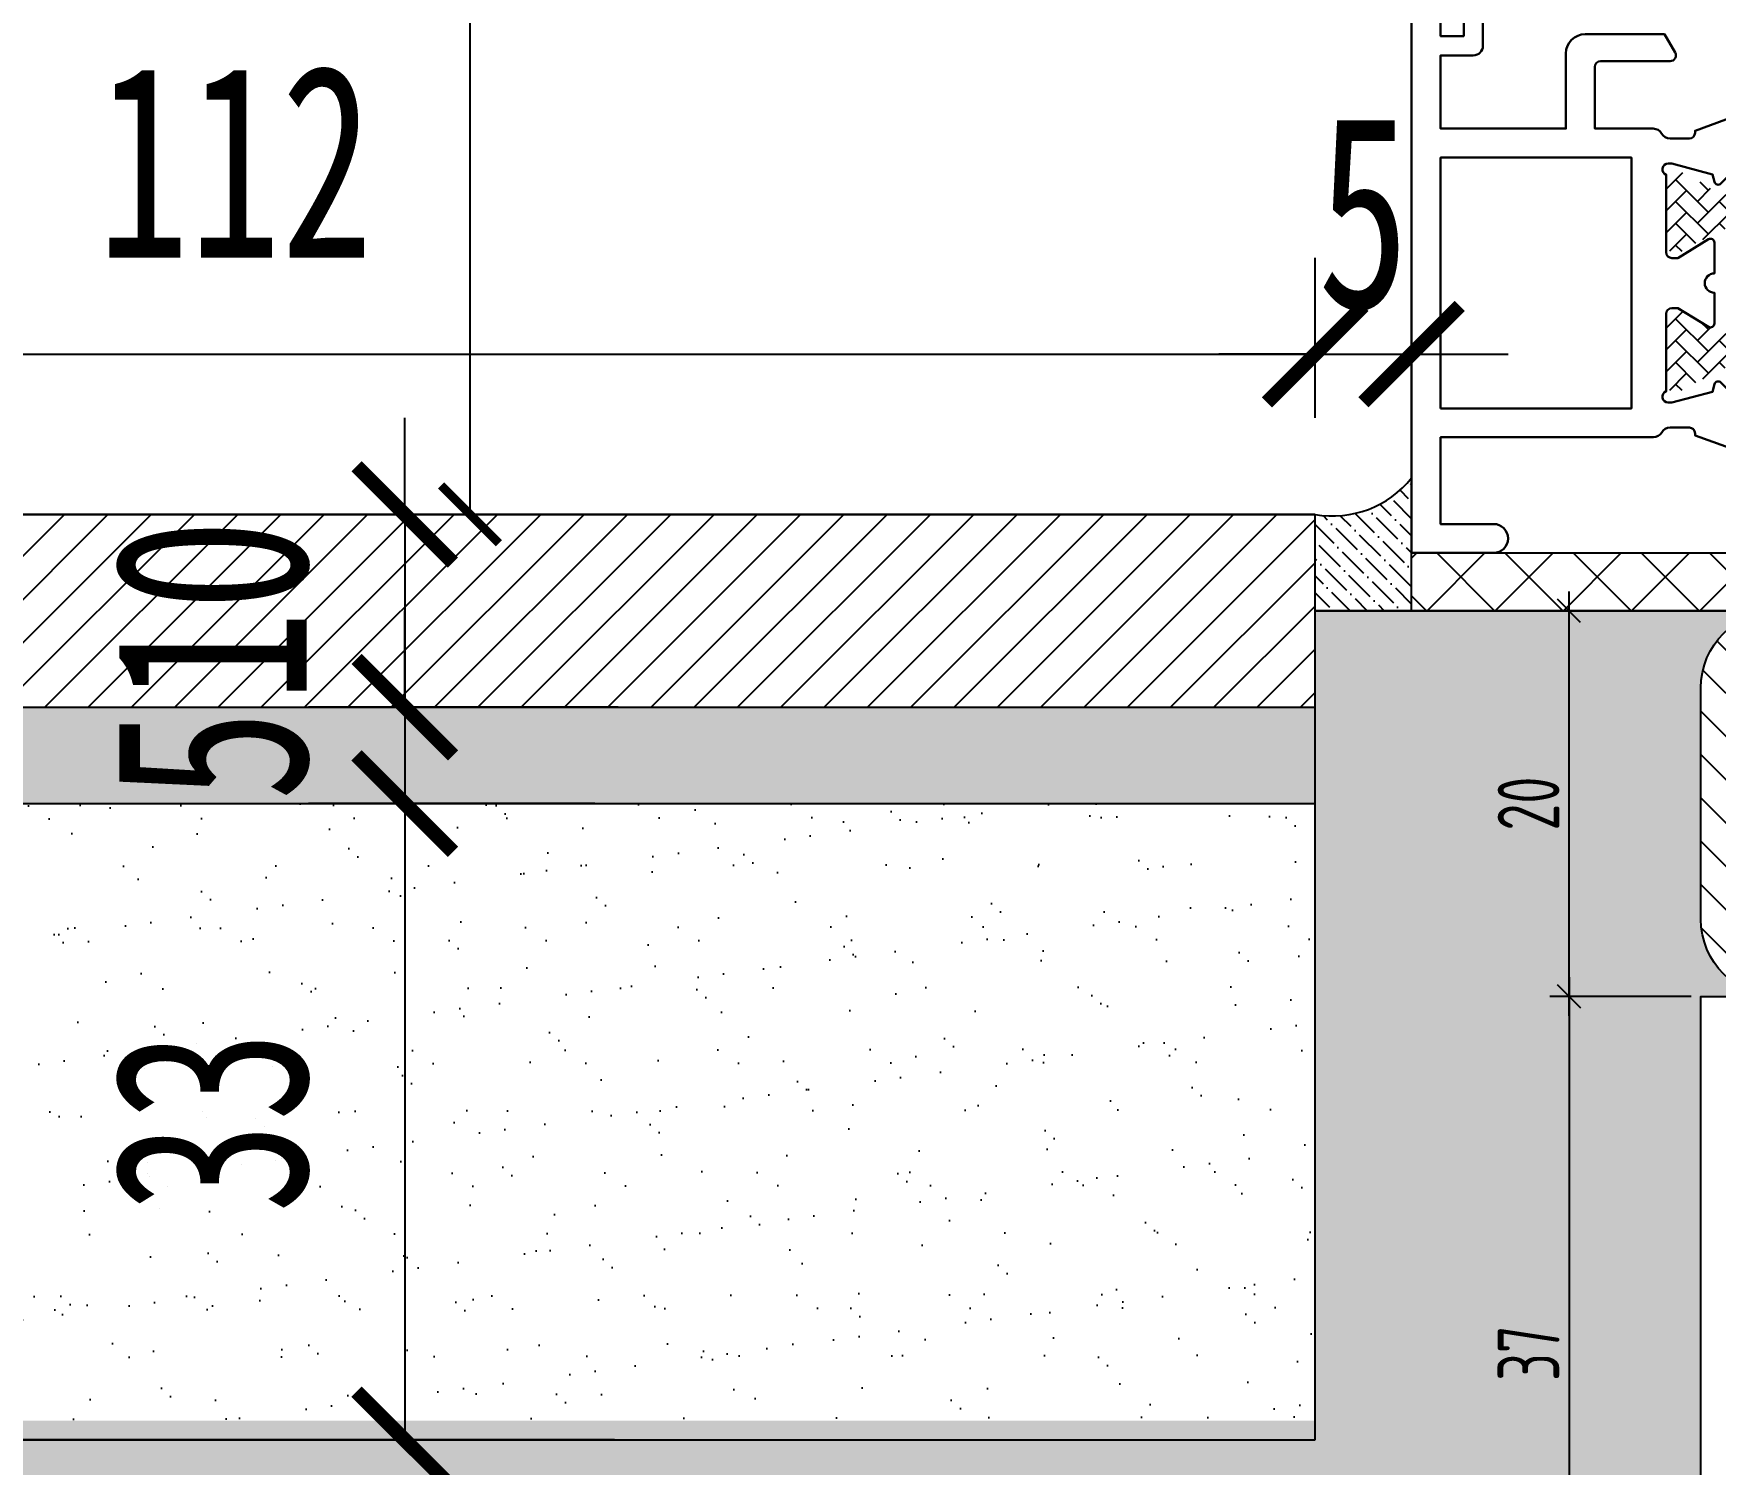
# Model space of a CAD drawing. Header units: millimetres. Extents: x 161920 to 181521, y -136232 to -127655.
# Drawn here: x 162624.4 to 162711.6, y -134249.2 to -134174.9 of the extents above; entities that cross this region are included whole.
import ezdxf
from ezdxf.enums import TextEntityAlignment as Align

# ---------------------------------------------------------------- set-up
doc = ezdxf.new("R2010")
doc.units = ezdxf.units.MM
doc.header["$LTSCALE"] = 10
doc.header["$PDMODE"] = 3
for name, color, linetype in [('0BZ', 8, 'Continuous'), ('2MB2', 2, 'Continuous'), ('2PJ', 4, 'Continuous'), ('2TC', 8, 'Continuous'), ('2ZC', 3, 'Continuous'), ('4-Wide(立面宽线)', 4, 'Continuous'), ('填充层', 8, 'Continuous'), ('文字', 2, 'Continuous'), ('标注层', 6, 'Continuous'), ('配件层', 4, 'Continuous'), ('钢材', 46, 'Continuous')]:
    doc.layers.add(name, color=color, linetype=linetype)
doc.styles.add('DIM', font='SimSun.ttf', dxfattribs={"width": 0.7})
doc.styles.add('kld-T', font='ros1.shx', dxfattribs={"width": 0.75, "bigfont": 'hztxt.shx'})
doc.dimstyles.new('3', dxfattribs={"dimscale": 3, "dimtxt": 2, "dimasz": 1, "dimexe": 1, "dimexo": 1, "dimgap": 1, "dimtad": 1, "dimdec": 0, "dimzin": 0, "dimdsep": 46, "dimtxsty": 'DIM', "dimblk": 'ARCHTICK', "dimcen": 0, "dimclrd": 5, "dimclre": 5, "dimclrt": 35, "dimadec": 0, "dimazin": 0, "dimtfac": 0.5, "dimtdec": 0, "dimtix": 1, "dimtmove": 2, "dimatfit": 2, "dimldrblk": 'A', "dimfxl": 0, "dimtolj": 1, "dimtzin": 0, "dimlwd": -1, "dimlwe": -1, "dimarcsym": 0})
doc.dimstyles.new('5', dxfattribs={"dimscale": 5, "dimtxt": 2, "dimasz": 1, "dimexe": 1, "dimexo": 1, "dimgap": 1, "dimtad": 1, "dimdec": 0, "dimzin": 0, "dimdsep": 46, "dimtxsty": 'DIM', "dimblk": 'ARCHTICK', "dimcen": 0, "dimclrd": 5, "dimclre": 5, "dimclrt": 35, "dimadec": 0, "dimazin": 0, "dimtfac": 0.5, "dimtdec": 0, "dimtix": 1, "dimtmove": 2, "dimatfit": 2, "dimldrblk": 'A', "dimfxl": 0, "dimtolj": 1, "dimtzin": 0, "dimlwd": -1, "dimlwe": -1, "dimarcsym": 0})
doc.dimstyles.new('kld-t-1', dxfattribs={"dimtxt": 3.2, "dimasz": 1.2, "dimexe": 1, "dimexo": 0.5, "dimgap": 0.5, "dimtad": 1, "dimtoh": 1, "dimdec": 0, "dimzin": 9, "dimdsep": 46, "dimtxsty": 'kld-T', "dimblk": 'OBLIQUE', "dimcen": 2.5, "dimdle": 1, "dimclrd": 256, "dimclre": 256, "dimclrt": 100, "dimadec": 0, "dimazin": 2, "dimtfac": 1, "dimtdec": 0, "dimtix": 1, "dimtmove": 2, "dimatfit": 3, "dimfxl": 0, "dimarcsym": 0})

# ---------------------------------------------------------------- blocks, each defined once
blk = doc.blocks.new('平开窗-BK1')
at = {"layer": '2TC'}
h = blk.add_hatch(dxfattribs=at)
h.set_pattern_fill('AR-HBONE', color=256, scale=0.2, angle=-90.00000000000001, style=0)
h.set_pattern_definition([(45.00000000000001, (284.4403359887656, 568.1997147928341), (1.131370849898476, 2.966472954665309e-16), [2.4, -0.8]), (315, (285.0060214137193, 568.7654002177878), (1.131370849898476, 2.966472954665309e-16), [2.4, -0.8])])
h.paths.add_polyline_path([(8.411152991466224, 40.97720994561678), (8.978697980754077, 39.99419418111211), (9.422576987650245, 39.22537072090199, -0.1314389319920694), (9.582842980744317, 38.62624379288172), (9.582842980744317, 30.1621436366695, -0.1314392328727509), (9.422576245386153, 29.56301535357488), (8.978697980754077, 28.79419418115867), (8.411152818705887, 27.81117711839033, 0.132076207753342), (8.382842980790883, 27.70587428560248), (8.382842980790883, 27.39419418125181, 0.4142135623733031), (8.782842980697751, 26.99419418111211), (12.18284298083745, 26.99419418111211, 0.4142135623725955), (12.58284298074432, 27.39419418125181), (12.58284298074432, 27.76214122277452), (12.55488199437968, 27.81057115778094, 0.0008275894133876069), (12.55453440826386, 27.81117319565965), (11.98698798078112, 28.79419418115867), (11.54311200184748, 29.563009659003, -0.1314401784763497), (11.38284298079088, 30.16214202408446), (11.38284298079088, 38.62624540546676, -0.1314398789667355), (11.54311126284301, 39.22537642106181), (11.98698798078112, 39.99419418111211), (12.55453427741304, 40.97721394075779, 0.1320735268296321), (12.58284298074432, 41.08251476631267), (12.58284298074432, 41.39419418125181, 0.4142135623730535), (12.18284298083745, 41.79419418115867), (8.782842980697751, 41.79419418115867, 0.4142135623732616), (8.382842980790883, 41.39419418125181), (8.382842980790883, 41.02624427288538), (8.410802971804515, 40.97781619679881, 0.0008333789762423857)])
h = blk.add_hatch(dxfattribs=at)
h.set_pattern_fill('AR-HBONE', color=256, scale=0.2, angle=-90.00000000000001, style=0)
h.set_pattern_definition([(45.00000000000001, (291.6524932764005, 568.1997147928341), (1.131370849898476, 2.966472954665309e-16), [2.4, -0.8]), (315, (292.2181787013542, 568.7654002177878), (1.131370849898476, 2.966472954665309e-16), [2.4, -0.8])])
h.paths.add_polyline_path([(15.62331027910113, 40.97720994561678), (16.19085526838899, 39.99419418111211), (16.63473427505232, 39.22537072090199, -0.1314389319920694), (16.79500026837923, 38.62624379288172), (16.79500026837923, 30.1621436366695, -0.1314392328727509), (16.63473353278823, 29.56301535357488), (16.19085526838899, 28.79419418115867), (15.6233101063408, 27.81117711839033, 0.132076207753342), (15.59500026842579, 27.70587428560248), (15.59500026842579, 27.39419418125181, 0.4142135623733031), (15.99500026833266, 26.99419418111211), (19.39500026823953, 26.99419418111211, 0.4142135623725955), (19.79500026837923, 27.39419418125181), (19.79500026837923, 27.76214122277452), (19.76703928178176, 27.81057115778094, 0.0008275894133876069), (19.76669169566594, 27.81117319565965), (19.19914526841603, 28.79419418115867), (18.75526928948238, 29.563009659003, -0.1314401784763497), (18.59500026842579, 30.16214202408446), (18.59500026842579, 38.62624540546676, -0.1314398789667355), (18.75526855047792, 39.22537642106181), (19.19914526841603, 39.99419418111211), (19.76669156504795, 40.97721394075779, 0.1320735268296321), (19.79500026837923, 41.08251476631267), (19.79500026837923, 41.39419418125181, 0.4142135623730535), (19.39500026823953, 41.79419418115867), (15.99500026833266, 41.79419418115867, 0.4142135623732616), (15.59500026842579, 41.39419418125181), (15.59500026842579, 41.02624427288538), (15.62296025943942, 40.97781619679881, 0.0008333790536643452)])
at = {"layer": '2ZC', "lineweight": 30}
blk.add_lwpolyline([(41.30486931605265, 52.29351594106993), (40.90486931614578, 52.29351594106993, 0.4142135623730948), (40.60486931609921, 51.99351594125619), (40.60486931609921, 51.59351594111649, 0.4142135623731227), (40.90486931614578, 51.29351594106993), (41.60486931609921, 51.29351594106993), (42.07488281908445, 50.89441594126401), (43.36686931597069, 50.89441594126401), (43.82886931602843, 51.59441594121745, 0.5747035855752572), (43.65486931614578, 51.89441594126401), (42.60486931609921, 51.89441594126401), (42.60486931609921, 53.49441594112432), (47.60486931609921, 53.49441594112432), (47.60486931609921, 51.89441594126401), (46.55486931605265, 51.89441594126401, 0.5773502692381147), (46.38166423537768, 51.59441594121745), (46.84386931592599, 50.89441594126401), (48.50486931600608, 50.89441594126401, 0.414213562373095), (49.00486931600608, 51.39441594126401), (49.00486931600608, 54.49441594112432, 0.414213562373095), (48.50486931600608, 54.99441594112432), (21.90485769230872, 54.99441594112432), (-3.068381920456886e-05, 54.99441594112432), (-3.068381920456886e-05, 50.74441594112432, 0.9999999999999999), (1.499969316180795, 50.74441594112432), (1.499969316180795, 53.49441053689225), (5.999969316180795, 53.49441053689225), (5.999969316180795, 42.46027368766954, 0.2679491924311503), (6.249969316180795, 42.02726098586572, -0.267949192431141), (6.499969316180795, 41.5942482840619), (6.499969316180795, 40.5942482840619, -0.414213562373081), (6.199969316134229, 40.29424828401534), (6.099969316041097, 40.29424828401534), (5.51856546336785, 38.69685432704864, 0.5486187866266737), (5.826619972474873, 38.29538987454725), (8.409967216895893, 38.52140347234672), (8.841390672372654, 38.95282692782348, 0.5773502691896827), (8.751733125187457, 39.28743344912073), (8.363402698654681, 39.39148627332179), (7.799969315994531, 41.49424828396877), (7.799969315994531, 41.69424828392221, -0.8430389971008876), (8.382812028517947, 41.79424828401534), (12.39996931608766, 41.79424828401534, -0.4142135623730953), (12.69996931613423, 41.49424828396877), (12.69996931613423, 41.18872873851797), (11.72925915662199, 39.59845021035289, 0.5855240683198423), (11.89996931608766, 39.29424828401534), (13.49749999982305, 39.29424828401534, -0.9999999999999715), (14.49749999982305, 39.29424828401534), (16.09503068379126, 39.29424828401534, 0.5855240683198423), (16.26574084325694, 39.59845021035289), (15.2950306837447, 41.18872873851797), (15.2950306837447, 41.49424828396877, -0.4142135623730951), (15.59503068379126, 41.79424828401534), (19.61218797136098, 41.79424828401534, -0.8430389971008876), (20.19503068365157, 41.69424828392221), (20.19503068365157, 41.49424828396877), (19.63159730122425, 39.39148627332179), (19.24326687469147, 39.28743344912073, 0.5773502691896827), (19.15360932750627, 38.95282692782348), (19.58503278298303, 38.52140347234672), (22.16838002740405, 38.29538987454725, 0.5486187866266737), (22.47643453651108, 38.69685432704864), (21.89503068383783, 40.29424828401534), (21.7950306837447, 40.29424828401534, -0.4142135623730813), (21.49503068369813, 40.5942482840619), (21.49503068369813, 41.5941937576863, -0.2710354136241196), (21.7500306838192, 42.03005497407867, 0.271035413624148), (22.00503068370745, 42.46591619047103), (22.00503068370745, 45.49242749455152), (25.20485769212246, 45.49242749455152, -0.4142135623732337), (25.50485769216903, 45.19242749473779), (25.50485769216903, 41.59018862660741, 0.5795574611325127), (25.95657308911905, 41.33137897023698), (26.90485769230872, 41.88726771477377), (26.90485769230872, 45.99242749455152, 0.4142135623730617), (25.90485769230872, 46.99242749455152), (22.00498517137021, 46.99242749455152), (22.00485769216903, 53.49441594112432), (25.80485769221559, 53.49441594112432), (25.80485769221559, 51.79351594106993, 0.414213562373095), (26.30485769221559, 51.29351594106993), (28.00485769216903, 51.29351594106993), (28.00485769216903, 52.29351594106993), (26.80485769221559, 52.29351594106993), (26.80485769221559, 53.49441594112432), (41.30486931605265, 53.49441594112432, -0.4142135623731228), (41.60486931609921, 53.19441594107775), (41.60486931609921, 52.59351594111649, -0.414213562373095)], format="xyb", close=True, dxfattribs=at)
blk.add_lwpolyline([(7.499969316180795, 53.49441594112432), (7.499969316180795, 43.5942482840619), (20.50485769216903, 43.5942482840619), (20.50485769216903, 53.49141594109824)], close=True, dxfattribs=at)
at = {"layer": '2ZC'}
blk.add_lwpolyline([(16.26571015943773, 29.18999183125561), (15.29499999992549, 27.59971330309054), (15.29499999992549, 27.29419375763973, 0.4142135623162661), (15.59499999997206, 26.99419375759317), (19.61215728754178, 26.99419375759317, 0.8430389969766509), (20.19499999983236, 27.0941937576863), (20.19499999983236, 27.29419375763973), (19.63156661717221, 29.39695576828672), (19.24323619087227, 29.50100859225495, -0.5773502693255007), (19.15357864368707, 29.83561511378502), (19.585002098931, 30.26703856926179), (22.16834934358485, 30.49305216706125, -0.5486187866357808), (22.47640385269187, 30.09158771455986), (21.89500000001863, 28.49419375759317), (21.79499999992549, 28.49419375759317, 0.41421356214578), (21.49499999987893, 28.1941937575466), (21.49499999987893, 27.1941937575466, 0.2679491923720631), (21.74499999987893, 26.76118105574278, -0.267949192415794), (21.99499999987893, 26.32816835370613), (21.99499999987893, 22.49162135150982, 0.414213562373095), (22.99499999987893, 21.49162135150982), (25.59499999997206, 21.49162135150982), (25.59499999997206, 27.38824838254368, -0.5793512968246759), (26.04655558802187, 27.64715165336384), (26.99499999987893, 27.09195569128497), (26.99499999987893, 18.8844197615399), (25.4944117302075, 18.0148763723555, -0.5762198023632081), (25.19499999983236, 18.18841976154363), (25.19499999983236, 19.99162135150982), (21.99499999987893, 19.99162135150982), (21.99499999987893, 1.494621351768728), (25.19499999983236, 1.494621351535898), (25.19499999983236, 3.795621351513546, -0.5762198027240982), (25.4944117302075, 3.969164740468841), (26.99499999987893, 3.099621351517271), (26.99499999987893, -0.005378648464102298), (0, -0.005378648464102298), (-0.0001326007768511772, 4.244606875057798, -1.00001560041192), (1.499865838559344, 4.244630275468808), (1.499865838559344, 1.494621351535898), (6, 1.494621351535898), (6, 13.14202135143569), (6.302999999839813, 13.44462135148933), (6, 13.7473213513731), (6, 26.32816835370613, -0.2679491924157939), (6.25, 26.76118105574278, 0.2679491923720632), (6.5, 27.1941937575466), (6.5, 28.1941937575466, 0.4142135623162663), (6.199999999953434, 28.49419375759317), (6.099999999860302, 28.49419375759317), (5.518596147187054, 30.09158771455986, -0.5486187865513317), (5.826650656294078, 30.49305216706125), (8.409997900947928, 30.26703856926179), (8.841421356191859, 29.83561511378502, -0.5773502693255007), (8.751763809006661, 29.50100859225495), (8.363433382473886, 29.39695576828672), (7.799999999813735, 27.29419375763973), (7.799999999813735, 27.0941937576863, 0.8430389969489906), (8.382842712337151, 26.99419375759317), (12.39999999990687, 26.99419375759317, 0.414213562373095), (12.69999999995343, 27.29419375763973), (12.69999999995343, 27.59971330309054), (11.7292898404412, 29.18999183125561, -0.5855240679998871), (11.89999999990687, 29.49419375759317), (13.49749999982305, 29.49419375759317, 0.9999999999999999), (14.49749999982305, 29.49419375759317), (16.09499999997206, 29.49419375759317, -0.5855240679998871), (16.26571015967056, 29.18999183102278)], format="xyb", dxfattribs=at)
blk.add_lwpolyline([(7.499888376099989, 25.19418875983683), (7.499888376099989, 1.494621351768728), (20.49477675231174, 1.494621351768728), (20.49477675231174, 25.19118875981076)], close=True, dxfattribs=at)
at = {"layer": '文字', "style": 'kld-T', "width": 0.75}
blk.add_text('PK5501 ', height=0.9600000000000002, dxfattribs=at).set_placement((7.957349557662383, 0.8252744747442193), align=Align.MIDDLE_LEFT)
blk = doc.blocks.new('A$C4D57296D')
at = {"layer": '标注层'}
blk.add_blockref('平开窗-BK1', (0, 0), dxfattribs=at)
blk = doc.blocks.new('A$C29C00FBA')
at = {"layer": '填充层'}
h = blk.add_hatch(dxfattribs=at)
h.set_pattern_fill('ANSI31', color=256, scale=0.5, angle=-90.00000000000004, style=0)
h.set_pattern_definition([(224.9999999999999, (7435.32242390234, 5073.844621586089), (-1.122532015133644, 1.122532015133645), [])])
h.paths.add_polyline_path([(-2.5, -33.60118605569005), (-2.5, 1.39881394430995), (-17.5, 1.39881394430995), (-17.5, -33.60118605569005)], flags=16)
edge = h.paths.add_edge_path()
edge.add_arc((-4, -32.10118605569005), 4, 270, 360)
edge.add_line((0, -32.10118605569005), (0, -0.1011860556900501))
edge.add_arc((-4, -0.1011860556900501), 4, 0, 90)
edge.add_line((-4, 3.89881394430995), (-16, 3.89881394430995))
edge.add_arc((-16, -0.1011860556900501), 4, 90, 180)
edge.add_line((-20, -0.1011860556900501), (-20, -32.10118605569005))
edge.add_arc((-16, -32.10118605569005), 4, 180, 270)
edge.add_line((-16, -36.10118605569005), (-4, -36.10118605569005))
at = {"layer": '钢材'}
for points in [[(-16, 3.89881394430995), (-4, 3.89881394430995, -0.414213562373095), (0, -0.1011860556900501), (0, -32.10118605569005, -0.414213562373095), (-4, -36.10118605569005), (-16, -36.10118605569005, -0.414213562373095), (-20, -32.10118605569005), (-20, -0.1011860556900501, -0.414213562373095)], [(-16.5, 1.39881394430995), (-3.5, 1.39881394430995, -0.414213562373095), (-2.5, 0.3988139443099499), (-2.5, -32.60118605569005, -0.414213562373095), (-3.5, -33.60118605569005), (-16.5, -33.60118605569005, -0.414213562373095), (-17.5, -32.60118605569005), (-17.5, 0.3988139443099499, -0.414213562373095)]]:
    blk.add_lwpolyline(points, format="xyb", close=True, dxfattribs=at)
blk = doc.blocks.new('_Oblique')
at = {"color": 0, "linetype": 'ByBlock', "lineweight": -2}
blk.add_line((-0.5, -0.5), (0.5, 0.5), dxfattribs=at)
blk = doc.blocks.new('*D256')
at = {"layer": '0BZ', "lineweight": -2}
for p, q in [((162704.0206868785, -134225.8823540193), (162704.0206868785, -134203.8820266845)), ((162710.3563645195, -134204.8820266845), (162703.0206868785, -134204.8820266845)), ((162710.3563645195, -134224.8823540193), (162703.0206868785, -134224.8823540193))]:
    blk.add_line(p, q, dxfattribs=at)
at = {"layer": 'Defpoints', "color": 0}
for p in [(162704.0206868785, -134204.8820266845), (162710.8563645195, -134204.8820266845), (162710.8563645195, -134224.8823540193)]:
    blk.add_point(p, dxfattribs=at)
at = {"layer": '0BZ', "lineweight": -2, "xscale": 1.2, "yscale": 1.2, "zscale": 1.2}
for p, rotation in [((162704.0206868785, -134204.8820266845), 90), ((162704.0206868785, -134224.8823540193), 270)]:
    blk.add_blockref('_Oblique', p, dxfattribs=dict(at, rotation=rotation))
at = {"layer": '0BZ', "color": 100, "insert": (162701.9206868785, -134214.8821903519), "char_height": 3.2, "attachment_point": 5, "rotation": 90, "style": 'kld-T'}
blk.add_mtext('20', dxfattribs=at)
blk = doc.blocks.new('*D257')
at = {"layer": '0BZ', "lineweight": -2}
for p, q in [((162704.0206868785, -134223.8823540193), (162704.0206868785, -134262.8820266845)), ((162710.3563645195, -134224.8823540193), (162703.0206868785, -134224.8823540193)), ((162710.3563645195, -134261.8820266845), (162703.0206868785, -134261.8820266845))]:
    blk.add_line(p, q, dxfattribs=at)
at = {"layer": 'Defpoints', "color": 0}
for p in [(162710.8563645195, -134224.8823540193), (162704.0206868785, -134261.8820266845), (162710.8563645195, -134261.8820266845)]:
    blk.add_point(p, dxfattribs=at)
at = {"layer": '0BZ', "lineweight": -2, "xscale": 1.2, "yscale": 1.2, "zscale": 1.2}
for p, rotation in [((162704.0206868785, -134224.8823540193), 90), ((162704.0206868785, -134261.8820266845), 270)]:
    blk.add_blockref('_Oblique', p, dxfattribs=dict(at, rotation=rotation))
at = {"layer": '0BZ', "color": 100, "insert": (162701.9206868785, -134243.3821903519), "char_height": 3.2, "attachment_point": 5, "rotation": 90, "style": 'kld-T'}
blk.add_mtext('37', dxfattribs=at)
blk = doc.blocks.new('_ArchTick')
at = {"color": 0, "linetype": 'ByBlock', "const_width": 0.15}
blk.add_lwpolyline([(-0.5, -0.5), (0.5, 0.5)], dxfattribs=at)
blk = doc.blocks.new('*D258')
at = {"color": 5, "ltscale": 0.15}
for p, q in [((162690.8565699292, -134194.8820266845), (162690.8565699292, -134186.5710077737)), ((162695.8565699297, -134194.8820266845), (162695.8565699297, -134186.5710077737)), ((162690.8565699292, -134191.5710077737), (162685.8565699292, -134191.5710077737)), ((162690.8565699292, -134191.5710077737), (162695.8565699297, -134191.5710077737)), ((162695.8565699297, -134191.5710077737), (162700.8565699297, -134191.5710077737))]:
    blk.add_line(p, q, dxfattribs=at)
at = {"layer": 'Defpoints', "color": 0, "ltscale": 0.15}
for p in [(162695.8565699297, -134191.5710077737), (162690.8565699292, -134199.8820266845), (162695.8565699297, -134199.8820266845)]:
    blk.add_point(p, dxfattribs=at)
at = {"color": 5, "ltscale": 0.15, "xscale": 5, "yscale": 5, "zscale": 5}
blk.add_blockref('_ArchTick', (162690.8565699292, -134191.5710077737), dxfattribs=at)
at = {"color": 5, "ltscale": 0.15, "xscale": 5, "yscale": 5, "zscale": 5, "rotation": 180}
blk.add_blockref('_ArchTick', (162695.8565699297, -134191.5710077737), dxfattribs=at)
at = {"color": 35, "ltscale": 0.15, "insert": (162693.3565699294, -134184.2414293807), "char_height": 10, "attachment_point": 5, "style": 'DIM'}
blk.add_mtext('\\A1;5', dxfattribs=at)
blk = doc.blocks.new('A')
for p, q in [((-1.435067392276324, 1.147654099946521), (-1.089590771724033, 1.437450103912852)), ((-1.089590771724033, 1.437450103912852), (0, 0)), ((-1.435067392276324, 1.147654099946521), (-0.3688396396728422, 0)), ((-0.3688396396728422, 3.637978807091713e-12), (-2.127066897330224, 0)), ((-1.435067392276324, -1.147654099946521), (-0.3688396396728422, 0)), ((-1.089590771724033, -1.437450103912852), (0, 0)), ((-1.435067392276324, -1.147654099946521), (-1.089590771724033, -1.437450103912852))]:
    blk.add_line(p, q)
for points in [[(-1.435067392276324, 1.147654099946521), (-1.089590771724033, 1.437450103912852), (-0.3688396396728422, 0), (0, 0)], [(-1.435067392276324, -1.147654099946521), (-1.089590771724033, -1.437450103912852), (-0.3688396396728422, 0), (0, 0)]]:
    blk.add_solid(points)
blk = doc.blocks.new('*D300')
at = {"color": 5, "ltscale": 0.15}
for p, q in [((162643.6561069856, -134199.8820266845), (162643.6561069856, -134194.8820266845)), ((162658.3795596325, -134199.8820266845), (162638.6561069856, -134199.8820266845)), ((162643.6561069856, -134199.8820266845), (162643.6561069856, -134209.8820266845)), ((162654.7149250529, -134209.8820266845), (162638.6561069856, -134209.8820266845)), ((162643.6561069856, -134209.8820266845), (162643.6561069856, -134214.8820266845))]:
    blk.add_line(p, q, dxfattribs=at)
at = {"layer": 'Defpoints', "color": 0, "ltscale": 0.15}
for p in [(162663.3795596325, -134199.8820266845), (162643.6561069856, -134209.8820266845), (162659.7149250529, -134209.8820266845)]:
    blk.add_point(p, dxfattribs=at)
at = {"color": 5, "ltscale": 0.15, "xscale": 5, "yscale": 5, "zscale": 5}
for p, rotation in [((162643.6561069856, -134199.8820266845), 270), ((162643.6561069856, -134209.8820266845), 90)]:
    blk.add_blockref('_ArchTick', p, dxfattribs=dict(at, rotation=rotation))
at = {"color": 35, "ltscale": 0.15, "insert": (162633.6561069856, -134204.8820266845), "char_height": 10, "attachment_point": 5, "rotation": 90, "style": 'DIM'}
blk.add_mtext('\\A1;10', dxfattribs=at)
blk = doc.blocks.new('*D301')
at = {"color": 5, "ltscale": 0.15}
for p, q in [((162643.6561069855, -134209.8820266845), (162643.6561069855, -134204.8820266845)), ((162654.7149250529, -134209.8820266845), (162638.6561069855, -134209.8820266845)), ((162643.6561069855, -134209.8820266845), (162643.6561069855, -134214.8820266845)), ((162653.5092187589, -134214.8820266845), (162638.6561069855, -134214.8820266845)), ((162643.6561069855, -134214.8820266845), (162643.6561069855, -134219.8820266845))]:
    blk.add_line(p, q, dxfattribs=at)
at = {"layer": 'Defpoints', "color": 0, "ltscale": 0.15}
for p in [(162659.7149250529, -134209.8820266845), (162643.6561069855, -134214.8820266845), (162658.5092187589, -134214.8820266845)]:
    blk.add_point(p, dxfattribs=at)
at = {"color": 5, "ltscale": 0.15, "xscale": 5, "yscale": 5, "zscale": 5}
for p, rotation in [((162643.6561069855, -134209.8820266845), 270), ((162643.6561069855, -134214.8820266845), 90)]:
    blk.add_blockref('_ArchTick', p, dxfattribs=dict(at, rotation=rotation))
at = {"color": 35, "ltscale": 0.15, "insert": (162633.6561069856, -134212.3820266845), "char_height": 10, "attachment_point": 5, "rotation": 90, "style": 'DIM'}
blk.add_mtext('\\A1;5', dxfattribs=at)
blk = doc.blocks.new('*D302')
at = {"color": 5, "ltscale": 0.15}
for p, q in [((162653.5092187589, -134214.8820266845), (162638.6561069855, -134214.8820266845)), ((162643.6561069855, -134214.8820266845), (162643.6561069855, -134247.8820266845)), ((162654.5274716381, -134247.8820266845), (162638.6561069855, -134247.8820266845))]:
    blk.add_line(p, q, dxfattribs=at)
at = {"layer": 'Defpoints', "color": 0, "ltscale": 0.15}
for p in [(162658.5092187589, -134214.8820266845), (162643.6561069855, -134247.8820266845), (162659.5274716381, -134247.8820266845)]:
    blk.add_point(p, dxfattribs=at)
at = {"color": 5, "ltscale": 0.15, "xscale": 5, "yscale": 5, "zscale": 5}
for p, rotation in [((162643.6561069855, -134214.8820266845), 90), ((162643.6561069855, -134247.8820266845), 270)]:
    blk.add_blockref('_ArchTick', p, dxfattribs=dict(at, rotation=rotation))
at = {"color": 35, "ltscale": 0.15, "insert": (162633.6561069856, -134231.3820266845), "char_height": 10, "attachment_point": 5, "rotation": 90, "style": 'DIM'}
blk.add_mtext('\\A1;33', dxfattribs=at)
blk = doc.blocks.new('*D303')
at = {"color": 5, "ltscale": 0.15}
for p, q in [((162618.8899559146, -134247.8820266845), (162618.8899559146, -134242.8820266845)), ((162648.8899559146, -134247.8820266845), (162613.8899559146, -134247.8820266845)), ((162618.8899559146, -134247.8820266845), (162618.8899559146, -134262.8748390344)), ((162628.6225155908, -134262.8748390344), (162613.8899559146, -134262.8748390344)), ((162618.8899559146, -134262.8748390344), (162618.8899559146, -134267.8748390344))]:
    blk.add_line(p, q, dxfattribs=at)
at = {"layer": 'Defpoints', "color": 0, "ltscale": 0.15}
for p in [(162659.5274716382, -134247.8820266845), (162618.8899559146, -134262.8748390344), (162633.6225155908, -134262.8748390344)]:
    blk.add_point(p, dxfattribs=at)
at = {"color": 5, "ltscale": 0.15, "xscale": 5, "yscale": 5, "zscale": 5}
for p, rotation in [((162618.8899559146, -134247.8820266845), 270), ((162618.8899559146, -134262.8748390344), 90)]:
    blk.add_blockref('_ArchTick', p, dxfattribs=dict(at, rotation=rotation))
at = {"color": 35, "ltscale": 0.15, "insert": (162608.8899559147, -134255.3784328594), "char_height": 10, "attachment_point": 5, "rotation": 90, "style": 'DIM'}
blk.add_mtext('\\A1;15', dxfattribs=at)
blk = doc.blocks.new('*D315')
at = {"layer": '4-Wide(立面宽线)', "color": 5, "ltscale": 0.15}
for p, q in [((162659.0382300562, -133668.8820266815), (162644.0382300562, -133668.8820266815)), ((162647.0382300562, -134199.8820266845), (162647.0382300562, -133668.8820266815)), ((162659.0382300562, -134199.8820266845), (162644.0382300562, -134199.8820266845))]:
    blk.add_line(p, q, dxfattribs=at)
at = {"layer": 'Defpoints', "color": 0, "ltscale": 0.15}
for p in [(162647.0382300562, -133668.8820266815), (162675.5715405036, -133668.8820266815), (162690.8565699291, -134199.8820266845)]:
    blk.add_point(p, dxfattribs=at)
at = {"layer": '4-Wide(立面宽线)', "color": 5, "ltscale": 0.15, "xscale": 3, "yscale": 3, "zscale": 3}
for p, rotation in [((162647.0382300562, -133668.8820266815), 90), ((162647.0382300562, -134199.8820266845), 270)]:
    blk.add_blockref('_ArchTick', p, dxfattribs=dict(at, rotation=rotation))
at = {"layer": '4-Wide(立面宽线)', "color": 35, "ltscale": 0.15, "insert": (162630.0456592048, -133823.6923621646), "char_height": 6, "attachment_point": 5, "rotation": 90, "style": 'DIM'}
blk.add_mtext('\\A1;现场高度', dxfattribs=at)
blk = doc.blocks.new('*D316')
at = {"color": 5, "ltscale": 0.15}
for p, q in [((162578.8563645199, -134194.8820266845), (162578.8563645199, -134186.5710077737)), ((162690.8565699291, -134194.8820266845), (162690.8565699291, -134186.5710077737)), ((162578.8563645199, -134191.5710077737), (162690.8565699291, -134191.5710077737))]:
    blk.add_line(p, q, dxfattribs=at)
at = {"layer": 'Defpoints', "color": 0, "ltscale": 0.15}
for p in [(162690.8565699291, -134191.5710077737), (162578.8563645199, -134199.8820266845), (162690.8565699291, -134199.8820266845)]:
    blk.add_point(p, dxfattribs=at)
at = {"color": 5, "ltscale": 0.15, "xscale": 5, "yscale": 5, "zscale": 5, "rotation": 180}
blk.add_blockref('_ArchTick', (162578.8563645199, -134191.5710077737), dxfattribs=at)
at = {"color": 5, "ltscale": 0.15, "xscale": 5, "yscale": 5, "zscale": 5}
blk.add_blockref('_ArchTick', (162690.8565699291, -134191.5710077737), dxfattribs=at)
at = {"color": 35, "ltscale": 0.15, "insert": (162634.8564672245, -134181.5710077737), "char_height": 10, "attachment_point": 5, "style": 'DIM'}
blk.add_mtext('\\A1;112', dxfattribs=at)

msp = doc.modelspace()

# ---------------------------------------------------------------- hatches: boundary and pattern name
at = {"ltscale": 0.15}
h = msp.add_hatch(dxfattribs=at)
h.set_pattern_fill('ANSI31', color=250, scale=0.5, angle=-180, style=0)
h.set_pattern_definition([(225, (260757.2368549279, -226252.52161079), (1.122532015133644, -1.122532015133645), [])])
h.paths.add_polyline_path([(162578.8563645199, -134663.1140927828), (162588.8563645199, -134663.1140927828), (162588.8563645198, -134209.8820266845), (162690.8565699291, -134209.8820266845), (162690.8565699291, -134199.8820266845), (162580.8563645199, -134199.8820266845), (162578.8563645199, -134201.8820266845)])
at = {"layer": '2TC'}
h = msp.add_hatch(dxfattribs=at)
h.set_pattern_fill('AR-SAND', color=250, scale=0.05, angle=-270.0000000000001, style=0)
h.set_pattern_definition([(37.49999999999997, (155935.3395076631, -133024.3309300774), (-0.0800015647992015, 2.447066186646712), [0, -1.9304, 0, -2.159, 0, -2.06375]), (7.499999999999937, (155935.3395076631, -133024.3309300774), (2.247616415690014, 3.584125502841771), [0, -1.0414, 0, -1.7399, 0, -0.6667499999999998]), (327.5, (155933.7774076631, -133024.3309300774), (3.95496185120729, 0.007185923392727508), [0, -0.6349999999999995, 0, -2.285999999999998, 0, -2.984499999999998]), (317.4999999999999, (155933.7774076631, -133024.3309300774), (3.817782262361486, 1.11464661628608), [0, -0.3174999999999999, 0, -1.498599999999999, 0, -1.7145])])
edge = h.paths.add_edge_path(flags=16)
edge.add_ellipse((162703.2030105704, -134258.4576691086), major_axis=(-0.2828427124768496, 0.2828427124768498), ratio=0.9999999999915034, start_angle=134.9999999997566, end_angle=225.0000000002434)
edge.add_ellipse((162703.258895232, -134258.2537460009), major_axis=(-0.2828427124764656, 0.2828427124764659), ratio=0.9999999999775899, start_angle=194.3489737957356, end_angle=323.0311612290223)
edge.add_line((162703.2030105706, -134257.8576691086), (162702.3530105703, -134257.8576691086))
edge.add_line((162702.3530105703, -134257.8576691086), (162702.3350220093, -134257.8504736842))
edge.add_line((162702.3350220094, -134257.8504736842), (162699.6030105705, -134257.853578224))
edge.add_line((162699.6030105705, -134257.8535782241), (162699.6030105705, -134258.8576691086))
edge.add_line((162699.6030105705, -134258.8576691086), (162703.2030105704, -134258.8576691086))
edge = h.paths.add_edge_path(flags=16)
edge.add_ellipse((162714.8563645195, -134220.8823540193), major_axis=(2.828427124746669, 2.828427124746666), ratio=0.9999999999996623, start_angle=134.9999999999903, end_angle=225.0000000000097)
edge.add_line((162714.8563645195, -134224.8823540193), (162746.8563645195, -134224.8823540193))
edge.add_ellipse((162746.8563645195, -134220.8823540193), major_axis=(2.82842712475299, 2.828427124752988), ratio=0.9999999999951927, start_angle=225.0000000001377, end_angle=314.9999999998623)
edge.add_line((162750.8563645195, -134220.8823540193), (162750.8563645195, -134208.8823540193))
edge.add_ellipse((162746.8563645195, -134208.8823540193), major_axis=(2.828427124746669, 2.828427124746667), ratio=0.9999999999996623, start_angle=314.9999999999903, end_angle=405.0000000000097)
edge.add_line((162746.8563645195, -134204.8823540193), (162739.7565798025, -134204.8823540193))
edge.add_line((162739.7565798025, -134204.8823540193), (162739.7565798025, -134205.2539016937))
edge.add_line((162739.7565798025, -134205.2539016937), (162740.5065798025, -134205.6600764361))
edge.add_line((162740.5065798025, -134205.6600764361), (162739.7565798025, -134205.8821567364))
edge.add_line((162739.7565798025, -134205.8821567364), (162739.7565798025, -134207.2539016937))
edge.add_line((162739.7565798025, -134207.2539016937), (162739.993766496, -134207.3823540193))
edge.add_line((162739.993766496, -134207.3823540193), (162747.3563645195, -134207.3823540193))
edge.add_ellipse((162747.3563645195, -134208.3823540193), major_axis=(0.7071067811882473, 0.707106781188247), ratio=1, start_angle=315, end_angle=405, ccw=False)
edge.add_line((162748.3563645195, -134208.3823540193), (162748.3563645195, -134221.3823540193))
edge.add_ellipse((162747.3563645195, -134221.3823540193), major_axis=(0.7071067811882468, -0.7071067811882471), ratio=1, start_angle=315, end_angle=405, ccw=False)
edge.add_line((162747.3563645195, -134222.3823540193), (162714.3563645195, -134222.3823540193))
edge.add_ellipse((162714.3563645195, -134221.3823540193), major_axis=(0.7071067811921237, -0.707106781192124), ratio=1, start_angle=224.9999999991662, end_angle=315.0000000008338, ccw=False)
edge.add_line((162713.3563645195, -134221.3823540193), (162713.3563645195, -134208.3823540193))
edge.add_ellipse((162714.3563645195, -134208.3823540193), major_axis=(0.7071067811921242, 0.7071067811921239), ratio=1, start_angle=44.99999999916622, end_angle=135.0000000008338, ccw=False)
edge.add_line((162714.3563645195, -134207.3823540193), (162735.2565798026, -134207.3823540193))
edge.add_line((162735.2565798026, -134207.3823540193), (162735.2565798026, -134207.32987341))
edge.add_line((162735.2565798026, -134207.32987341), (162734.5065798025, -134206.9236986675))
edge.add_line((162734.5065798025, -134206.9236986675), (162735.2565798026, -134206.7016183673))
edge.add_line((162735.2565798026, -134206.7016183673), (162735.2565798026, -134205.32987341))
edge.add_line((162735.2565798026, -134205.32987341), (162734.4302370788, -134204.8823540193))
edge.add_line((162734.4302370788, -134204.8823540193), (162714.8563645195, -134204.8823540193))
edge.add_ellipse((162714.8563645195, -134208.8823540193), major_axis=(-2.828427124753943, 2.828427124753945), ratio=0.9999999999945176, start_angle=314.9999999998429, end_angle=405.000000000157)
edge.add_line((162710.8563645195, -134208.8823540193), (162710.8563645195, -134220.8823540193))
edge = h.paths.add_edge_path(flags=17)
edge.add_ellipse((162730.8563645195, -134219.9823540194), major_axis=(5.656854249487826, 5.656854249487822), ratio=0.9999999999939534, start_angle=188.130102353058, end_angle=225.0000000001732)
edge.add_line((162730.8563645195, -134227.9823540194), (162730.8563645195, -134226.3823540193))
edge.add_line((162730.8563645195, -134226.3823540193), (162726.0563645193, -134226.3823540193))
edge = h.paths.add_edge_path()
edge.add_ellipse((162737.5065798025, -134198.258243693), major_axis=(6.347051955474224, 6.347051955474221), ratio=1, start_angle=404.9999999999071, end_angle=446.94698684265455, ccw=False)
edge.add_line((162737.5065798025, -134189.2821567364), (162737.5065798025, -134189.7980373007))
edge.add_line((162737.5065798025, -134189.7980373007), (162737.7565798025, -134189.7980373007))
edge.add_line((162737.7565798025, -134189.7980373007), (162737.7565798025, -134189.2856388844))
edge.add_line((162737.7565798025, -134189.2856388844), (162737.5065798025, -134188.0030693891))
edge.add_line((162737.5065798025, -134188.0030693891), (162737.5065798025, -134189.2821567364))
edge.add_ellipse((162737.5065798025, -134198.258243693), major_axis=(6.347051955483494, 6.347051955483491), ratio=1, start_angle=363.0530131574696, end_angle=405, ccw=False)
edge.add_line((162743.5065798025, -134191.5821567364), (162743.5065798025, -134193.8821567364))
edge.add_line((162743.5065798025, -134193.8821567364), (162739.7565798025, -134193.8821567364))
edge.add_line((162739.7565798025, -134193.8821567364), (162739.7565798025, -134195.2539016937))
edge.add_line((162739.7565798025, -134195.2539016937), (162740.5065798025, -134195.6600764361))
edge.add_line((162740.5065798025, -134195.6600764361), (162739.7565798025, -134195.8821567365))
edge.add_line((162739.7565798025, -134195.8821567365), (162739.7565798025, -134197.2539016938))
edge.add_line((162739.7565798025, -134197.2539016937), (162740.5065798025, -134197.6600764361))
edge.add_line((162740.5065798025, -134197.6600764361), (162739.7565798025, -134197.8821567365))
edge.add_line((162739.7565798025, -134197.8821567365), (162739.7565798025, -134199.2539016938))
edge.add_line((162739.7565798025, -134199.2539016937), (162740.5065798025, -134199.6600764361))
edge.add_line((162740.5065798025, -134199.6600764361), (162739.7565798025, -134199.8821567365))
edge.add_line((162739.7565798025, -134199.8821567365), (162739.7565798025, -134201.2539016938))
edge.add_line((162739.7565798025, -134201.2539016937), (162740.5065798025, -134201.6600764361))
edge.add_line((162740.5065798025, -134201.6600764361), (162739.7565798025, -134201.8821567365))
edge.add_line((162739.7565798025, -134201.8821567365), (162739.7565798025, -134203.2539016938))
edge.add_line((162739.7565798025, -134203.2539016937), (162740.5065798025, -134203.6600764361))
edge.add_line((162740.5065798025, -134203.6600764361), (162739.7565798025, -134203.8821567364))
edge.add_line((162739.7565798025, -134203.8821567364), (162739.7565798025, -134205.2539016937))
edge.add_line((162739.7565798025, -134205.2539016937), (162740.5065798025, -134205.6600764361))
edge.add_line((162740.5065798025, -134205.6600764361), (162739.7565798025, -134205.8821567364))
edge.add_line((162739.7565798025, -134205.8821567364), (162739.7565798025, -134207.2539016937))
edge.add_line((162739.7565798025, -134207.2539016937), (162740.5065798025, -134207.6600764361))
edge.add_line((162740.5065798025, -134207.6600764361), (162739.7565798025, -134207.8821567364))
edge.add_line((162739.7565798025, -134207.8821567364), (162739.7565798025, -134209.2539016937))
edge.add_line((162739.7565798025, -134209.2539016937), (162740.5065798025, -134209.6600764361))
edge.add_line((162740.5065798025, -134209.6600764361), (162739.7565798025, -134209.8821567364))
edge.add_line((162739.7565798025, -134209.8821567364), (162739.7565798025, -134211.2539016937))
edge.add_line((162739.7565798025, -134211.2539016937), (162740.5065798025, -134211.6600764361))
edge.add_line((162740.5065798025, -134211.6600764361), (162739.7565798025, -134211.8821567364))
edge.add_line((162739.7565798025, -134211.8821567364), (162739.7565798025, -134213.2539016937))
edge.add_line((162739.7565798025, -134213.2539016937), (162740.5065798025, -134213.6600764361))
edge.add_line((162740.5065798025, -134213.6600764361), (162739.7565798025, -134213.8821567364))
edge.add_line((162739.7565798025, -134213.8821567364), (162735.2565798026, -134213.8821567364))
edge.add_line((162735.2565798026, -134213.8821567364), (162735.2565798026, -134213.32987341))
edge.add_line((162735.2565798026, -134213.32987341), (162734.5065798025, -134212.9236986675))
edge.add_line((162734.5065798025, -134212.9236986675), (162735.2565798026, -134212.7016183673))
edge.add_line((162735.2565798026, -134212.7016183673), (162735.2565798026, -134211.32987341))
edge.add_line((162735.2565798026, -134211.32987341), (162734.5065798025, -134210.9236986675))
edge.add_line((162734.5065798025, -134210.9236986675), (162735.2565798026, -134210.7016183673))
edge.add_line((162735.2565798026, -134210.7016183673), (162735.2565798026, -134209.32987341))
edge.add_line((162735.2565798026, -134209.32987341), (162734.5065798025, -134208.9236986675))
edge.add_line((162734.5065798025, -134208.9236986675), (162735.2565798026, -134208.7016183673))
edge.add_line((162735.2565798026, -134208.7016183673), (162735.2565798026, -134207.32987341))
edge.add_line((162735.2565798026, -134207.32987341), (162734.5065798025, -134206.9236986675))
edge.add_line((162734.5065798025, -134206.9236986675), (162735.2565798026, -134206.7016183673))
edge.add_line((162735.2565798026, -134206.7016183673), (162735.2565798026, -134205.32987341))
edge.add_line((162735.2565798026, -134205.32987341), (162734.5065798025, -134204.9236986675))
edge.add_line((162734.5065798025, -134204.9236986675), (162735.2565798026, -134204.7016183673))
edge.add_line((162735.2565798026, -134204.7016183673), (162735.2565798026, -134203.32987341))
edge.add_line((162735.2565798026, -134203.32987341), (162734.5065798025, -134202.9236986675))
edge.add_line((162734.5065798025, -134202.9236986675), (162735.2565798026, -134202.7016183673))
edge.add_line((162735.2565798026, -134202.7016183673), (162735.2565798026, -134201.32987341))
edge.add_line((162735.2565798026, -134201.32987341), (162734.5065798025, -134200.9236986675))
edge.add_line((162734.5065798025, -134200.9236986675), (162735.2565798026, -134200.7016183673))
edge.add_line((162735.2565798026, -134200.7016183673), (162735.2565798026, -134199.32987341))
edge.add_line((162735.2565798026, -134199.32987341), (162734.5065798025, -134198.9236986675))
edge.add_line((162734.5065798025, -134198.9236986675), (162735.2565798026, -134198.7016183673))
edge.add_line((162735.2565798026, -134198.7016183673), (162735.2565798026, -134197.32987341))
edge.add_line((162735.2565798026, -134197.32987341), (162734.5065798025, -134196.9236986675))
edge.add_line((162734.5065798025, -134196.9236986675), (162735.2565798026, -134196.7016183673))
edge.add_line((162735.2565798026, -134196.7016183673), (162735.2565798026, -134195.32987341))
edge.add_line((162735.2565798026, -134195.32987341), (162734.5065798025, -134194.9236986675))
edge.add_line((162734.5065798025, -134194.9236986675), (162735.2565798026, -134194.7016183673))
edge.add_line((162735.2565798026, -134194.7016183673), (162735.2565798026, -134193.8821567364))
edge.add_line((162735.2565798026, -134193.8821567364), (162731.5065798025, -134193.8821567364))
edge.add_line((162731.5065798025, -134193.8821567364), (162731.5065798025, -134191.5821567364))
h.paths.add_polyline_path([(162593.8563645199, -134662.8748390344), (162608.8563645199, -134662.8748390344), (162608.8563645199, -134310.889214304), (162608.8563645199, -134261.8820266845), (162690.8563645199, -134261.8820266845), (162690.8563645199, -134260.3820266845), (162710.8563645199, -134260.3820266845), (162710.8563645199, -134226.3823540193), (162710.8563645199, -134224.8823540193), (162750.8563645199, -134224.8823540193), (162750.8563645199, -134223.8820266845), (162750.8563645199, -134223.8429279729), (162750.8563645199, -134204.8820266845), (162695.8563645199, -134204.8820266845), (162690.8565699292, -134204.8820266845), (162690.8565699292, -134214.8820266845), (162690.8565699292, -134246.8820266845), (162593.8563645199, -134246.8820266845)])
h = msp.add_hatch(dxfattribs=at)
h.set_pattern_fill('AR-CONC', color=250, scale=0.05, angle=-180, style=0)
h.set_pattern_definition([(229.9999999999999, (260757.2368549279, -226252.52161079), (-9.1092334498002, 0.7969542769451576), [0.9525, -10.4775]), (175, (260757.2368549279, -226252.52161079), (1.762141298783346, -9.552832144108999), [0.762, -8.382]), (280.451, (260756.4777549279, -226252.45519829), (-7.347125083297966, -8.75583439101459), [0.8095000000000001, -8.9045]), (226.1842, (260757.2368549279, -226255.06161079), (-13.5539520446065, 2.102116396636363), [1.42875, -15.71625]), (276.6356, (260756.1073599279, -226254.88643579), (-11.87021172331186, -12.37127779450246), [1.214249999999999, -13.35674999999999]), (171.1839999999999, (260757.2368549279, -226255.06161079), (-11.8702302906967, -12.37125589302988), [1.143, -12.573]), (200.9999999999999, (260755.9668549279, -226254.42661079), (-7.580743991769163, 5.113275925838129), [0.9525000000000001, -10.4775]), (146, (260755.9668549279, -226254.42661079), (-3.090101417382357, -9.209398306115963), [0.7619999999999998, -8.381999999999996]), (251.4513999999999, (260755.3351299279, -226254.00050579), (-10.67082453850622, -4.096142885802869), [0.8095, -8.904499999999999]), (217.5, (260757.2368549279, -226252.52161079), (-0.1544301625295924, -4.227751943657656), [0, -8.280399999999998, 0, -8.508999999999999, 0, -8.413749999999999]), (187.5, (260757.2368549279, -226252.52161079), (-3.340983125515289, -5.009028740905974), [0, -4.851399999999999, 0, -8.089899999999998, 0, -3.20675]), (147.4999999999999, (260760.0689549279, -226252.52161079), (-6.77952975834357, 0.2864371996336746), [0, -3.175, 0, -9.906, 0, -13.1445]), (137.4999999999999, (260761.3389549279, -226252.52161079), (-7.406459069300903, -1.271324551666649), [0, -4.1275, 0, -6.578600000000001, 0, -9.3345])])
h.paths.add_polyline_path([(162690.8565699292, -134214.8820266845), (162690.8565699291, -134209.8820266845), (162588.8563645199, -134209.8820266845), (162588.8563645199, -134663.1140927828), (162593.8563645199, -134662.8748390344), (162593.8563645199, -134214.8820266845)])
h = msp.add_hatch(dxfattribs=at)
h.set_pattern_fill('AR-SAND', color=250, scale=0.1, angle=-270.0000000000001, style=0)
h.set_pattern_definition([(37.49999999999997, (155935.3395076631, -133024.3309300774), (-0.160003129598403, 4.894132373293424), [0, -3.860800000000001, 0, -4.318000000000001, 0, -4.1275]), (7.499999999999937, (155935.3395076631, -133024.3309300774), (4.495232831380028, 7.168251005683541), [0, -2.082799999999999, 0, -3.4798, 0, -1.3335]), (327.5, (155932.2153076631, -133024.3309300774), (7.90992370241458, 0.01437184678545502), [0, -1.269999999999999, 0, -4.571999999999996, 0, -5.968999999999996]), (317.4999999999999, (155932.2153076631, -133024.3309300774), (7.635564524722971, 2.229293232572161), [0, -0.6349999999999998, 0, -2.997199999999999, 0, -3.428999999999999])])
h.paths.add_polyline_path([(162690.8565699292, -134214.8820266845), (162593.8563645199, -134214.8820266845), (162593.8563645199, -134246.8820266845), (162690.8565699292, -134246.8820266845)])
at = {"layer": '填充层'}
h = msp.add_hatch(dxfattribs=at)
h.set_pattern_fill('ANSI36', color=256, scale=5, angle=-180, style=0)
h.set_pattern_definition([(314.9999999999999, (143498.0664538367, -141649.6418502639), (1.215339780164378, -0.3314563036811943), [1.5625, -0.3125, 0, -0.3125])])
edge = h.paths.add_edge_path()
edge.add_line((162690.8565699292, -134204.8820266845), (162695.8565699294, -134204.8820266845))
edge.add_line((162695.8565699294, -134204.8820266845), (162695.8565699294, -134197.985685353))
edge.add_ellipse((162691.7718366565, -134194.7554593173), major_axis=(-3.682350210979947, 3.682350210979949), ratio=0.9999999999987207, start_angle=124.87740497385909, end_angle=186.6628889761304, ccw=False)
edge.add_line((162690.8565699292, -134199.8820266845), (162690.8565699292, -134204.8820266845))
at = {"layer": '标注层'}
h = msp.add_hatch(dxfattribs=at)
h.set_pattern_fill('ANSI37', color=256, scale=20, angle=-180, style=0)
h.set_pattern_definition([(134.9999999999999, (581450.580351948, -2006869.376783215), (-1.767766952966369, -1.767766952966368), []), (225, (581450.580351948, -2006869.376783215), (1.767766952966368, -1.767766952966369), [])])
h.paths.add_polyline_path([(162695.8563645199, -134204.8820266845), (162695.8563645199, -134201.8820266845), (162750.8563645199, -134201.8820266845), (162750.8563645199, -134204.8820266845)])

# ---------------------------------------------------------------- linework, layer by layer
at = {"layer": '0BZ', "color": 6}
msp.add_line((162690.8565699292, -134204.8820266845), (162755.8563645199, -134204.8820266845), dxfattribs=at)
at = {"layer": '0BZ'}
msp.add_line((162593.8563645199, -134247.8820266845), (162690.8565699292, -134247.8820266845), dxfattribs=at)
at = {"layer": '2MB2', "color": 4}
msp.add_line((162578.8563645199, -134199.8820266845), (162690.8565699292, -134199.8820266845), dxfattribs=at)
at = {"layer": '2MB2'}
msp.add_line((162588.8563645199, -134209.8820266845), (162690.8565699291, -134209.8820266845), dxfattribs=at)
at = {"layer": '2PJ'}
msp.add_lwpolyline([(162695.8563645199, -134204.8820266845), (162695.8563645199, -134201.8820266845), (162750.8563645199, -134201.8820266845), (162750.8563645199, -134204.8820266845)], close=True, dxfattribs=at)
at = {"layer": '2TC'}
for p, q in [((162690.8565699292, -134199.8820266845), (162593.8563645199, -134199.8820266845)), ((162690.8565699292, -134247.8820266845), (162690.8565699292, -134199.8820266845)), ((162593.8563645199, -134214.8820266845), (162690.8565699292, -134214.8820266845)), ((162593.8563645199, -134247.8820266845), (162690.8565699292, -134247.8820266845))]:
    msp.add_line(p, q, dxfattribs=at)
at = {"layer": '配件层', "ltscale": 10}
msp.add_lwpolyline([(162695.8565699292, -134204.8820266845), (162690.8565699292, -134204.8820266845), (162690.8565699292, -134199.8820266845)], dxfattribs=at)
at = {"layer": '配件层'}
msp.add_arc((162691.7718366565, -134194.7554593175), 5.207629609539459, 259.8774049734811, 321.6628889866597, dxfattribs=at)
at = {"layer": '钢材'}
msp.add_lwpolyline([(162750.8563645195, -134260.3820266845), (162770.8563645195, -134260.3820266845), (162770.8563645195, -134261.8820266845), (162749.3563645195, -134261.8820266845), (162749.3563645195, -134260.3820266845), (162749.3563645195, -134226.3823540193), (162712.3563645195, -134226.3823540193), (162712.3563645195, -134260.3820266845), (162712.3563645195, -134261.8820266845), (162690.8563645195, -134261.8820266845), (162690.8563645195, -134260.3820266845), (162710.8563645195, -134260.3820266845), (162710.8563645195, -134226.3823540193), (162710.8563645195, -134224.8823540193), (162750.8563645195, -134224.8823540193)], close=True, dxfattribs=at)

# ---------------------------------------------------------------- block references
at = {"extrusion": (0, 0, -1), "xscale": -1, "zscale": -1, "rotation": 270}
msp.add_blockref('A$C29C00FBA', (-162714.7551784638, -134204.8823540193), dxfattribs=at)
at = {"layer": '标注层', "extrusion": (0, 0, -1), "xscale": -1, "zscale": -1, "rotation": 270}
msp.add_blockref('A$C4D57296D', (-162750.8509858708, -134201.8820231103), dxfattribs=at)

# ---------------------------------------------------------------- dimensions: what is measured, and where the dimension line sits
at = {"color": 1, "ltscale": 0.15}
dim = msp.add_linear_dim(base=(162690.8565699291, -134191.5710077737), p1=(162578.8563645199, -134199.8820266845), p2=(162690.8565699291, -134199.8820266845), dimstyle='5', dxfattribs=at)
dim.commit()
dim.dimension.update_dxf_attribs({"geometry": '*D316', "text_midpoint": (162634.8564672245, -134181.5710077737)})
dim = msp.add_linear_dim(base=(162695.8565699297, -134191.5710077737), p1=(162690.8565699292, -134199.8820266845), p2=(162695.8565699297, -134199.8820266845), dimstyle='5', dxfattribs=at)
dim.commit()
dim.dimension.update_dxf_attribs({"geometry": '*D258', "text_midpoint": (162693.3565699294, -134184.2414293807), "dimtype": 160})
for base, p1, p2, picture, middle in [((162643.6561069856, -134209.8820266845), (162663.3795596325, -134199.8820266845), (162659.7149250529, -134209.8820266845), '*D300', (162633.6561069856, -134204.8820266845)), ((162643.6561069855, -134214.8820266845), (162659.7149250529, -134209.8820266845), (162658.5092187589, -134214.8820266845), '*D301', (162633.6561069856, -134212.3820266845)), ((162643.6561069855, -134247.8820266845), (162658.5092187589, -134214.8820266845), (162659.5274716381, -134247.8820266845), '*D302', (162633.6561069856, -134231.3820266845)), ((162618.8899559146, -134262.8748390344), (162659.5274716382, -134247.8820266845), (162633.6225155908, -134262.8748390344), '*D303', (162608.8899559147, -134255.3784328594))]:
    dim = msp.add_linear_dim(base=base, p1=p1, p2=p2, angle=270, dimstyle='5', dxfattribs=at)
    dim.commit()
    dim.dimension.update_dxf_attribs({"geometry": picture, "text_midpoint": middle})
at = {"layer": '0BZ'}
for base, p2, picture, middle in [((162704.0206868785, -134204.8820266845), (162710.8563645195, -134204.8820266845), '*D256', (162701.9206868785, -134214.8821903519)), ((162704.0206868785, -134261.8820266845), (162710.8563645195, -134261.8820266845), '*D257', (162701.9206868785, -134243.3821903519))]:
    dim = msp.add_linear_dim(base=base, p1=(162710.8563645195, -134224.8823540193), p2=p2, angle=90, dimstyle='kld-t-1', dxfattribs=at)
    dim.commit()
    dim.dimension.update_dxf_attribs({"geometry": picture, "text_midpoint": middle})
at = {"layer": '4-Wide(立面宽线)', "color": 251, "ltscale": 0.15}
dim = msp.add_linear_dim(base=(162647.0382300562, -133668.8820266815), p1=(162690.8565699291, -134199.8820266845), p2=(162675.5715405036, -133668.8820266815), angle=90, text='现场高度', dimstyle='3', override={"dimfxl": 4}, dxfattribs=at)
dim.commit()
dim.dimension.update_dxf_attribs({"geometry": '*D315', "text_midpoint": (162630.0456592048, -133823.6923621646), "dimtype": 160})

doc.saveas('drawing.dxf')
